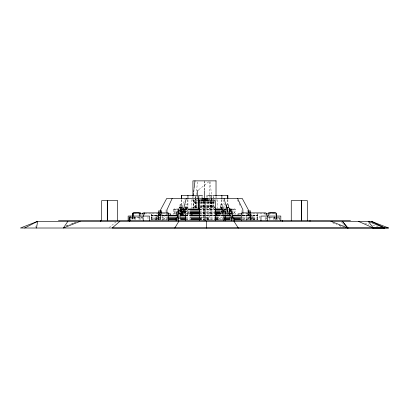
<?xml version="1.0" encoding="UTF-8"?>
<svg xmlns="http://www.w3.org/2000/svg" width="409" height="409" viewBox="0 0 409 409"><rect width="100%" height="100%" fill="white"/><g stroke="black" fill="none" stroke-linecap="round" stroke-linejoin="round"><path stroke-width="0.31" stroke-dasharray="2.04 1.53" d="M216.049 197.803L216.049 196.55M204.388 190.277L204.403 181.494M226.888 212.874L234.321 212.874L235.236 211.085L235.241 209.919L231.162 209.689M203.651 201.581L203.559 215.226M209.224 195.292L209.163 199.51M209.25 194.669L209.745 180.87M275.697 220.134L275.794 216.698M213.186 200.696L213.273 199.51M223.411 211.898L223.539 209.06L222.997 207.752M276.458 220.134L276.586 216.698M221.683 211.898L221.816 209.06L221.259 207.752M199.914 207.337L214.5 207.337L214.26 206.213L213.544 205.298L213.662 203.881L214.74 202.072L199.802 202.072M214.495 200.696L214.597 199.51M216.049 200.696L216.172 199.51L208.897 199.51M195.829 197.803L196.095 195.292M196.162 194.669L197.532 181.494M249.643 218.079L249.833 215.246L249.597 214.326L249.025 213.933M250.354 218.079L250.543 216.407M251.734 218.079L251.688 214.326L251.121 213.933L246.469 213.718L251.162 213.718L250.962 213.933M192.976 197.803L193.125 196.55M208.682 201.591L208.109 205.298L208.493 207.337L209.255 207.711L209.255 208.958M265.743 219.771L266.244 217.588L265.845 216.995L266.049 216.698M158.539 215.246L158.769 214.326L159.336 213.933M160.323 215.246L160.553 214.326L161.131 213.933M182.588 206.79L184.582 199.623M35.67 227.409L36.248 225.584M212.378 201.591L211.392 203.881L211.3 205.298L212.015 207.337L213.452 207.711M242.133 219.219L257.742 219.219L257.21 219.117L257.742 217.45L257.742 215.932L257.21 215.701L242.379 215.701M213.564 201.591L212.429 203.881L212.327 205.298L213.15 207.337L214.807 207.711M197.414 207.711L192.542 207.711L194.454 207.337L194.689 206.213L195.405 205.298L194.929 202.966L192.9 200.696L192.782 199.51L197.552 199.51M184.776 213.288L185.175 212.874L184.587 211.085L184.776 208.958M220.144 208.145L220.395 204.715L223.053 204.715L222.793 215.226M177.639 209.689L174.014 209.689L173.702 209.357L174.014 208.958L177.792 208.958M174.014 209.689L173.718 211.085L174.628 212.874L174.014 212.997L173.396 214.04L175.599 214.04M234.94 209.689L235.247 209.357L234.94 208.958L231.918 208.958M223.089 207.752L223.294 207.537L220.17 207.537L223.447 207.752L223.846 208.145L223.876 211.898L223.876 209.843M248.795 219.638L248.795 214.326L249.168 213.933M250.17 220.819L250.17 214.326L250.543 213.933M246.719 220.819L246.719 214.326L247.097 213.933M248.069 219.638L248.069 214.326L248.442 213.933M184.367 208.145L184.781 207.752L185.047 208.145L185.047 214.633M186.918 207.752L186.34 209.06L186.473 211.898L183.16 211.898M186.453 207.752L185.86 209.06L185.998 211.898M109.101 227.624L116.171 221.719M198.815 189.679L208.963 181.637M159.796 213.933L159.219 214.326L158.989 215.246L159.178 218.079M222.823 211.192L222.491 211.898M164.694 215.226L164.29 215.436L164.694 215.701L164.29 215.932L164.694 219.117L164.29 219.219M158.467 215.932L158.927 215.701L158.467 215.661M158.467 215.436L158.927 215.226M167.45 219.219L151.207 219.219L151.739 219.117L151.207 215.932L167.823 215.701M66.488 225.942L69.377 224.786M71.682 223.861L73.415 223.171M73.993 222.941L75.726 222.245M66.202 225.942L70.936 224.096M71.524 223.861L75.665 222.245M151.739 215.701L151.207 215.436L167.987 215.226M195.497 207.711L196.933 207.337L197.112 206.213M194.147 207.711L195.799 207.337L196.627 205.298L196.213 202.966L194.454 200.696L194.352 199.51M158.467 219.219L158.927 219.117L158.467 217.45M257.21 215.701L257.742 215.436L242.148 215.226M210.819 195.349L212.66 195.349M199.612 198.431L201.197 198.431M208.687 198.406L210.308 198.431M199.694 198.907L200.926 198.907M208.345 198.907L210.262 198.907M199.791 199.51L201.934 199.51M197.256 200.614L193.554 200.614L193.554 208.176M192.9 200.696L197.624 200.696M193.973 201.591L197.215 201.591M199.694 201.591L214.976 201.591M194.214 202.072L197.383 202.072M194.572 202.593L197.629 202.593M199.965 202.593L214.382 202.593M194.929 202.966L197.481 202.966M199.848 202.966L214.019 202.966M195.287 203.881L197.562 203.881M200.021 203.881L213.662 203.881M187.332 204.715L185.195 204.715L185.461 213.457M195.405 205.298L197.092 205.298M199.638 205.298L213.544 205.298M194.689 206.213L197.143 206.213M200.021 206.213L214.26 206.213M194.689 206.836L197.143 206.836M200.021 206.836L214.26 206.836M194.454 207.337L197.547 207.337M184.352 207.752L187.603 207.537L184.479 207.537L184.684 207.752M199.694 207.711L215.819 207.711M185.047 208.145L187.598 208.145L187.598 215.226M222.793 208.145L220.604 208.145L220.865 204.715M184.408 208.958L189.858 208.958M198.529 208.958L215.819 208.958M220.625 208.958L227.256 208.958M173.702 209.357L177.521 209.357M184.577 209.357L191.044 209.357M199.566 209.357L214.97 209.357M220.845 209.357L227.307 209.357M231.433 209.357L235.247 209.357M184.408 209.689L191.126 209.689M199.618 209.689L215.027 209.689M220.737 209.689L227.082 209.689M183.789 209.843L185.124 209.843M173.707 209.919L177.521 209.919M184.577 209.919L191.044 209.919M199.572 209.919L214.965 209.919M220.845 209.919L227.307 209.919M231.428 209.919L235.241 209.919M185.124 210.63L184.807 210.921L185.124 211.376M248.442 210.896L247.097 210.896L247.097 212.107M173.718 211.085L177.532 211.085M184.116 211.085L191.049 211.085M199.572 211.085L214.965 211.085M220.84 211.085L227.302 211.085M231.417 211.085L235.236 211.085M178.692 211.898L179.745 211.898M174.029 212.041L175.287 212.041M183.784 212.041L191.136 212.041M199.623 212.041L215.022 212.041M220.727 212.041L227.067 212.041M230.691 212.041L234.919 212.041M175.814 212.874L177.588 212.874M178.181 212.874L179.96 212.874M183.927 212.874L189.786 212.874M198.488 212.874L215.027 212.874M220.666 212.874L226.622 212.874M174.014 212.997L175.272 212.997M175.824 212.997L177.639 212.997M178.242 212.997L180.057 212.997M183.774 212.997L191.126 212.997M199.618 212.997L215.027 212.997M220.737 212.997L234.94 212.997L235.553 214.04L233.089 214.04M174.014 213.288L175.272 213.288M175.824 213.288L177.639 213.288M199.618 213.288L215.027 213.288M228.621 213.288L224.173 213.288L223.779 212.874L224.367 211.085L224.173 208.958M231.791 213.288L234.94 213.288M227.721 213.718L228.687 213.718M134.28 213.861L138.774 213.861M145.108 213.861L167.792 213.861M242.062 213.861L265.114 213.861M268.907 213.861L276.504 213.861M227.854 213.933L228.621 213.933M200.098 214.04L214.97 214.04M224.572 214.04L228.728 214.04M158.493 213.933L158.861 214.326L160.272 214.326L160.272 219.638M160.379 213.933L160.757 214.326L162.092 214.326L162.092 220.819M246.719 214.326L248.069 214.326M248.795 214.326L250.17 214.326M185.829 215.226L190.947 215.226M199.74 215.226L214.97 215.226M217.373 215.226L224.781 215.226M230.282 215.226L231.412 215.226M151.207 215.436L167.45 215.436M185.834 215.436L189.633 215.436M199.689 215.436L214.96 215.436M218.048 215.436L223.176 215.436M242.133 215.436L257.742 215.436M151.207 215.661L167.45 215.661M185.834 215.661L189.633 215.661M214.96 215.661L199.689 215.661L214.853 215.701M216.857 215.661L223.176 215.661M242.133 215.661L257.742 215.661M185.962 215.701L189.781 215.701M218.539 215.701L223.616 215.701M151.207 215.932L167.45 215.932M185.834 215.932L189.633 215.932M199.689 215.932L216.223 215.932M218.048 215.932L223.176 215.932M242.133 215.932L257.742 215.932M158.866 216.024L158.032 216.024L158.032 218.079M158.866 216.811L158.866 217.557M130.491 217.45L139.172 217.45L139.172 219.71M151.207 217.45L167.45 217.45M185.834 217.45L189.633 217.45M199.689 217.45L216.223 217.45M216.857 217.45L223.176 217.45M242.133 217.45L257.742 217.45M142.444 217.537L131.309 217.537L131.309 219.745M151.739 218.703L167.823 218.703M185.962 218.703L189.781 218.703M199.74 218.703L214.853 218.703M218.539 218.703L223.616 218.703M242.379 218.703L257.21 218.703M151.739 219.117L167.823 219.117M176.581 219.117L177.843 219.117M185.962 219.117L189.781 219.117M199.74 219.117L214.853 219.117M218.539 219.117L223.616 219.117M230.477 219.117L233.002 219.117M242.379 219.117L257.21 219.117M176.928 219.219L180.118 219.219M185.834 219.219L189.633 219.219M199.689 219.219L214.96 219.219M216.857 219.219L223.176 219.219M230.742 219.219L233.288 219.219M234.321 212.874L234.94 212.997M364.741 223.145L369.036 224.209M372.722 225.119L379.47 226.791M244.659 219.219L244.255 219.117L244.659 217.45L244.659 215.932L244.255 215.701L244.659 215.436L244.255 215.226M332.798 222.941L336.868 224.556M339.194 225.477L343.846 227.327M339.097 225.39L340.866 226.105M247.675 213.933L248.253 214.326L248.483 215.246L248.294 218.079L254.587 218.079L254.587 220.855M249.741 213.933L250.313 214.326L250.543 215.246M207.072 207.711L206.601 206.836M161.713 213.933L162.092 214.326M220.625 207.537L221.32 209.06L221.192 211.898L225.845 211.898L225.845 215.226M159.904 213.933L160.272 214.326M158.089 213.933L157.889 213.718L162.347 213.718L157.925 213.933L157.358 214.326L157.312 218.079M228.186 213.933L228.524 214.326M341.413 221.801L344.24 225.625M197.291 202.966L195.768 200.696L195.676 199.51M187.332 207.752L187.598 208.145M222.823 210.921L222.491 209.843L224.531 209.843L224.204 210.921L224.531 211.898M237.557 200.129L239.904 205.236M264.393 212.895L265.415 215.216M141.294 216.698L141.504 216.995L141.09 217.588L141.606 219.771M222.977 199.623L225.604 209.776L225.604 214.014M210.001 181.494L211.53 194.669M160.323 216.407L160.512 218.079L154.484 218.079L154.484 220.855M158.539 216.407L158.723 218.079M275.456 213.472L275.579 214.638M132.363 216.698L132.49 220.134M184.203 210.226L184.336 211.898M133.16 216.698L133.252 220.134M204.403 180.87L204.577 190.205M279.812 219.71L279.812 217.45L269.746 217.45L269.746 219.71M279.674 217.45L279.674 219.71M278.877 216.652L278.877 219.623M277.639 219.745L277.639 217.537L265.114 217.537L265.114 220.855M276.586 217.005L276.586 220.149M276.504 217.005L276.504 220.149M275.978 217.537L275.978 219.745M274.439 216.652L274.439 219.623M274.224 216.652L274.224 219.623M274.066 217.537L274.066 220.855M273.365 217.537L273.365 220.855M269.93 217.45L269.93 219.71M269.684 212.864L269.684 219.577M266.504 217.537L266.504 219.193M259.521 216.059L259.521 219.623M257.343 213.861L257.343 220.149M257.128 213.861L257.128 220.149M253.212 218.079L253.212 220.855M252.951 218.079L252.951 216.024L252.092 216.024L252.092 218.079M252.522 218.079L252.522 220.855M251.172 218.079L251.172 220.855M250.778 218.079L250.778 216.024L249.94 216.024L249.94 218.079M250.548 213.861L250.548 220.149M250.456 213.861L250.456 220.149M248.324 213.411L248.324 215.226M242.91 213.411L242.91 215.226M241.99 210.384L241.99 212.199M227.885 199.679L227.885 204.009M227.655 199.679L227.655 204.009M226.203 209.326L226.269 214.045M225.333 211.898L225.333 215.226M223.657 211.898L223.657 213.007M223.161 209.843L223.161 211.898M223.115 211.898L223.115 214.117M222.614 204.715L222.363 215.226M221.872 199.679L221.872 208.958M221.249 199.679L221.249 208.958M217.373 199.674L217.373 208.38M216.024 196.55L216.024 197.803M213.478 196.586L213.478 197.823M213.478 201.535L213.452 208.958M213.314 196.586L213.314 197.823M213.314 201.535L213.314 208.958M211.233 201.535L211.259 208.958M211.156 201.54L211.156 215.226M210.819 201.535L210.819 208.958M210.691 201.54L210.691 215.226M210.379 196.586L210.379 197.823M210.379 201.535L210.379 208.958M209.602 201.243L209.602 220.144M208.201 219.745L208.201 217.537L200.17 217.537L200.17 219.745M207.869 217.45L207.869 219.71M207.291 217.537L207.291 219.745M207.256 195.349L207.256 197.823M207.256 201.535L207.256 208.958M206.652 195.349L206.652 197.823M206.652 201.535L206.652 208.958M206.647 217.45L206.647 219.71M204.203 201.54L204.203 215.226M204.004 201.243L204.004 221.407M203.861 201.243L203.861 220.144M202.542 196.586L202.542 197.823M202.542 201.535L202.542 208.958M201.939 196.586L201.939 197.823M201.939 201.535L201.939 208.958M201.254 217.537L201.254 219.745M200.609 217.45L200.609 220.84M195.88 196.586L195.88 197.823M195.88 198.442L195.88 208.339M195.722 196.586L195.722 197.823M195.722 198.442L195.722 208.339M193.442 199.674L193.442 208.38M193.171 199.674L193.171 208.38M192.925 196.55L192.925 197.803M191.576 199.674L191.576 208.38M187.946 199.679L187.946 208.958M187.322 199.679L187.322 208.958M187.153 215.226L186.877 204.715M184.474 209.843L184.474 211.898M184.418 211.898L184.418 215.226M181.54 199.679L181.54 204.009M181.31 199.679L181.31 204.009M167.342 212.864L167.342 219.577M166.959 213.411L166.959 215.226M166.039 209.776L166.039 215.226M160.757 214.326L160.757 219.638M160.625 213.411L160.625 215.226M158.861 214.326L158.861 220.819M158.493 213.861L158.493 220.149M158.401 213.861L158.401 220.149M157.623 218.079L157.623 220.855M156.995 218.079L156.995 216.024L156.11 216.024L156.11 218.079M156.289 218.079L156.289 220.855M155.895 218.079L155.895 220.855M151.826 213.861L151.826 220.149M151.611 213.861L151.611 220.149M147.986 216.652L147.986 219.623M143.84 217.537L143.84 219.193M140.722 214.694L140.722 219.577M139.27 216.525L139.27 219.577M139.05 217.45L139.05 219.71M135.583 217.537L135.583 220.855M134.883 217.537L134.883 220.855M134.73 216.652L134.73 219.623M134.51 216.652L134.51 219.623M132.976 217.537L132.976 219.745M132.444 217.005L132.444 220.149M132.368 217.005L132.368 220.149"/><path stroke-width="0.61" d="M204.587 190.824L204.577 200.916M232.501 218.079L232.603 215.246L232.164 213.933L229.444 213.933L229.239 215.507M133.191 216.381L133.559 212.895L139.27 212.864L139.27 215.916M193.201 195.921L193.498 193.411M193.646 192.158L193.948 189.648M194.096 188.396L194.991 180.87M36.554 228.017L37.587 221.325L371.357 221.325L388.55 227.982L112.138 228.017L119.857 221.325M267.087 220.86L267.859 217.588L265.962 212.895L241.607 212.864L241.607 220.799M186.284 198.431L183.344 209.776L183.344 215.226M144.556 212.895L142.705 217.588L143.457 220.86M142.465 214.055L142.992 212.895L168.324 212.864L168.324 220.799M172.174 198.431L166.959 209.776L166.959 212.803M181.872 208.958L181.872 209.689L183.14 209.689M174.786 228.053L178.84 221.325M181.412 215.226L181.412 214.04L181.872 212.997L182.327 212.874L181.652 211.085L181.872 209.689M67.879 221.325L63.364 228.017L80.22 221.325M180.527 213.933L180.052 215.246L180.159 218.079L176.126 218.079L176.126 220.855M226.269 208.145L226.606 207.752L226.606 204.715L228.299 204.715L228.299 207.752M198.329 190.057L197.363 190.824L198.028 198.431M179.587 207.752L179.055 208.145L178.84 209.06L178.958 211.341M181.213 207.752L180.681 208.145L180.466 209.06L180.64 211.898M24.678 228.017L37.587 221.325L20.45 228.017L384.378 228.002L382.538 227.547M34.785 222.716L37.587 221.325M348.074 228.017L347.65 228.074L342.389 221.325L348.074 228.017L330.917 221.325M372.384 228.017L384.378 228.002M216.059 180.87L192.925 180.87L192.925 195.921M197.153 195.349L181.31 195.349L181.31 198.442M202.542 195.349L198.815 195.349L198.815 208.958M207.823 195.349L211.233 195.349L211.233 200.916M213.13 195.349L227.885 195.349L227.885 198.442M199.239 198.431L166.724 198.431L160.625 209.776L160.625 210.988M201.627 198.431L208.232 198.431M210.707 198.431L242.23 198.431L248.324 209.776L248.324 212.803M201.54 198.907L208.345 198.907M197.976 199.51L199.188 199.51M201.596 199.51L208.268 199.51M198.043 200.696L199.239 200.696M201.627 200.696L208.232 200.696M197.976 202.072L199.173 202.072M179.602 207.537L182.271 207.537M226.617 207.537L228.795 207.537M179.802 207.752L182.066 207.752M226.606 207.752L228.825 207.752L229.342 208.145L229.383 211.898L229.362 209.843L230.42 209.843L230.17 211.192M180.66 208.958L183.774 208.958M190.119 208.958L199.618 208.958M215.308 208.958L220.364 208.958M229.255 208.958L231.162 208.958M180.42 209.357L184.111 209.357M190.282 209.357L199.566 209.357M215.415 209.357L220.257 209.357M229.076 209.357L231.433 209.357M190.119 209.689L199.618 209.689M215.308 209.689L220.364 209.689M229.255 209.689L231.162 209.689M180.425 209.919L183.493 209.919M190.282 209.919L199.572 209.919M215.415 209.919L220.257 209.919M229.076 209.919L231.428 209.919M180.43 211.085L183.503 211.085M190.287 211.085L199.572 211.085M215.41 211.085L220.252 211.085M230.241 211.085L231.417 211.085M178.053 211.898L176.361 211.898L176.361 215.226M183.35 211.898L182.281 211.898L182.281 215.226M229.848 211.898L227.69 211.898L227.859 209.06L227.649 208.145L227.128 207.752M181.882 212.041L183.15 212.041M190.124 212.041L199.623 212.041M215.303 212.041L220.354 212.041M181.141 212.874L182.327 212.874M190.405 212.874L198.488 212.874M215.027 212.874L220.042 212.874M190.119 212.997L199.618 212.997M215.308 212.997L220.364 212.997M190.119 213.288L199.618 213.288M215.308 213.288L220.364 213.288M178.385 213.718L181.003 213.718M229.357 213.718L231.939 213.718M133.712 213.861L132.368 213.861L132.368 216.376M139.377 213.861L144.474 213.861M168.145 213.861L170.655 213.861L170.655 215.119M241.78 213.861L238.043 213.861L238.043 215.119M265.743 213.861L268.299 213.861M181.085 215.507L180.865 213.933L178.181 213.933L177.843 214.326L177.705 216.407M181.412 214.04L182.659 214.04M190.139 214.04L199.48 214.04M215.589 214.04L220.415 214.04M168.447 215.226L178.017 215.226M180.333 215.226L185.548 215.226M190.343 215.226L199.48 215.226M215.405 215.226L217.915 215.226M223.743 215.226L229.848 215.226M232.368 215.226L240.564 215.226M168.084 215.436L177.562 215.436M180.722 215.436L185.773 215.436M190.2 215.436L199.689 215.436M215.517 215.436L218.048 215.436M223.749 215.436L230.103 215.436M232.649 215.436L240.293 215.436M168.084 215.661L177.562 215.661M180.722 215.661L185.773 215.661M190.829 215.661L199.689 215.661M215.517 215.661L218.048 215.661M223.749 215.661L230.103 215.661M232.649 215.661L240.293 215.661M168.447 215.701L177.828 215.701M180.333 215.701L185.338 215.701M190.967 215.701L199.111 215.701M215.405 215.701L217.915 215.701M224.183 215.701L229.848 215.701M232.368 215.701L240.564 215.701M168.084 215.932L177.562 215.932M180.722 215.932L185.773 215.932M190.2 215.932L199.689 215.932M215.517 215.932L218.048 215.932M223.749 215.932L230.103 215.932M232.649 215.932L240.932 215.932M130.491 217.45L129.157 217.45L129.157 220.84M168.084 217.45L177.562 217.45M180.722 217.45L185.773 217.45M190.2 217.45L199.689 217.45M215.517 217.45L218.048 217.45M223.749 217.45L230.103 217.45M232.649 217.45L240.932 217.45M168.447 218.703L176.581 218.703M180.333 218.703L185.338 218.703M190.967 218.703L199.111 218.703M215.405 218.703L217.915 218.703M224.183 218.703L229.848 218.703M233.631 218.703L240.564 218.703M168.447 219.117L176.581 219.117M180.333 219.117L185.338 219.117M190.967 219.117L199.111 219.117M215.405 219.117L217.915 219.117M224.183 219.117L229.848 219.117M233.631 219.117L240.564 219.117M168.084 219.219L176.299 219.219M180.722 219.219L185.773 219.219M190.2 219.219L199.689 219.219M215.517 219.219L218.048 219.219M223.749 219.219L230.103 219.219M233.928 219.219L240.932 219.219M58.472 220.41L350.467 220.41M269.684 212.864L275.395 212.895M358.31 221.325L373.463 228.017L368.166 221.325L384.818 227.961L388.55 227.982M384.818 227.961L371.357 221.325L374.184 222.777M225.436 215.226L225.645 220.86M229.761 213.933L230.201 215.246L230.098 218.079L234.066 218.079L234.066 220.855M233.989 221.325L238.335 228.094M237.568 198.431L242.91 209.776L242.91 212.803M224.035 198.431L227.194 209.776L227.194 215.226M206.443 221.325L206.591 228.074M205.098 198.431L205.124 200.952M310.012 220.41L310.012 221.325M307.302 220.778L307.302 200.614L291.259 200.614L291.259 220.778M301.663 200.614L301.663 220.778M301.525 200.614L301.525 220.778M282.542 220.41L282.542 221.325M280.804 220.814L280.804 216.059L260.968 216.059L260.968 220.814M276.586 213.861L276.586 216.376M276.504 213.861L276.504 216.376L276.044 212.895L268.227 212.864L268.227 215.916M250.543 212.716L250.543 210.896L249.168 210.896L249.168 212.716M248.442 210.896L248.442 212.716M232.92 218.079L232.563 217.373L232.92 216.024L231.417 216.024L231.417 218.079M231.975 211.898L231.975 214.117M231.847 213.933L231.847 210.896L229.444 210.896L229.444 213.933M231.663 218.079L231.663 220.855M227.655 195.349L227.655 198.442M223.933 220.778L223.933 213.861L216.637 213.861L216.637 215.119M221.872 195.349L221.872 198.442M216.024 180.87L216.024 195.921M215.395 220.778L215.395 200.614L199.352 200.614L199.352 220.778M211.156 198.431L211.156 200.916M205.088 200.614L205.088 220.778M198.38 203.391L198.38 205.865M198.258 198.431L198.258 209.004M191.969 215.119L191.969 213.861L185.313 213.861L185.313 220.778M187.946 195.349L187.946 198.442M182.097 209.326L181.749 204.715L180.124 204.715L180.124 207.752M181.54 195.349L181.54 198.442M180.865 213.933L180.865 210.896L178.523 210.896L178.523 213.933M178.963 218.079L178.61 217.373L178.963 216.024L177.496 216.024L177.496 218.079M178.825 211.192L179.065 209.843L178.053 209.843L177.987 215.226M178.472 218.079L178.472 220.855M161.713 212.716L161.713 210.896L160.379 210.896L160.379 212.716M159.904 212.716L159.904 210.896L158.493 210.896L158.493 212.716M149.433 220.814L149.433 216.059L128.145 216.059L128.145 220.814M140.722 214.086L140.722 212.864L132.91 212.895L132.404 216.381L132.444 213.861M130.077 216.059L130.077 220.814M129.254 217.45L129.259 221.325M117.695 220.778L117.695 200.614L101.647 200.614L101.647 220.778M107.429 200.614L107.429 220.778M107.286 200.614L107.286 220.778M100.767 220.41L100.767 221.325M100.517 220.41L100.517 221.325"/></g></svg>
